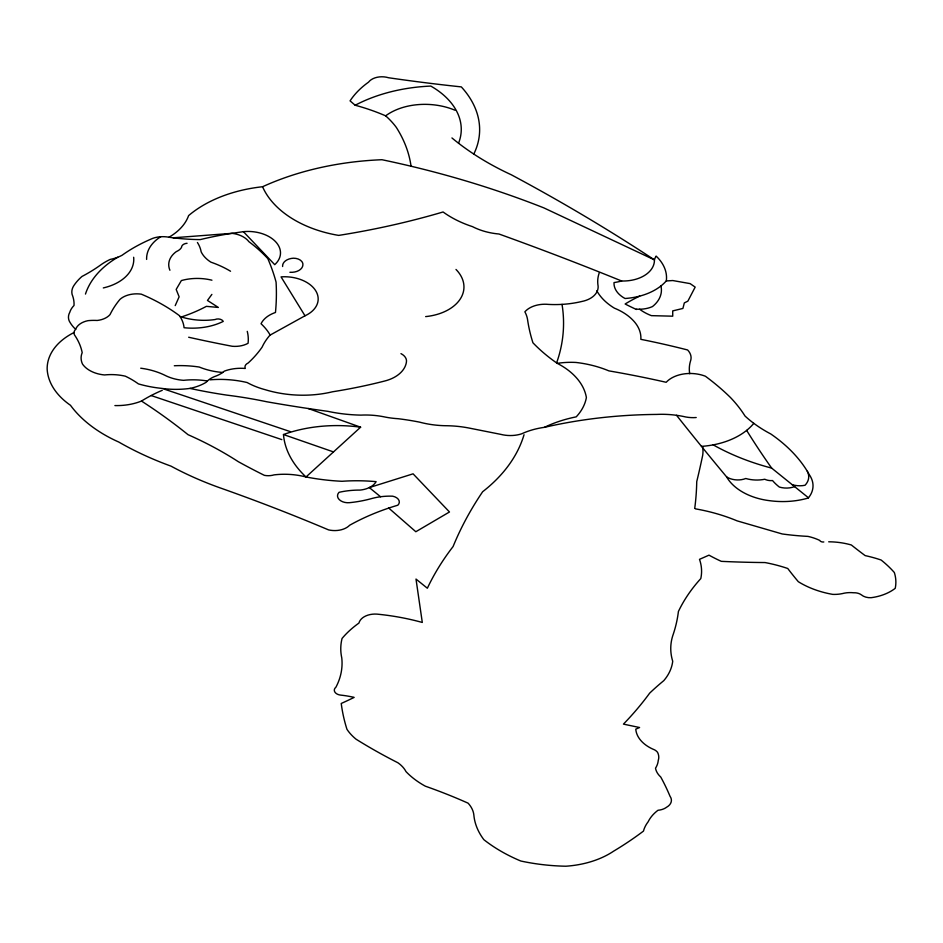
<?xml version="1.0" encoding="UTF-8"?>
<svg xmlns="http://www.w3.org/2000/svg" width="943" height="943" viewBox="0 0 943 943"><rect width="100%" height="100%" fill="white"/><g stroke="black" fill="none" stroke-linecap="round" stroke-linejoin="round"><path stroke-width="1.41" d="M175.209 305.615L179.135 296.809L176.176 289.43L181.362 280.566A41.256 27.17 2.8 0 1 211.939 280.201M211.88 294.393L207.472 300.452L218.34 307.442L206.399 306.345A144.043 94.878 2.8 0 1 181.41 316.966M308.243 408.519L360.615 427.191L306.015 476.969A58.042 38.227 2.8 0 0 274.048 474.883A14.051 9.253 2.8 0 1 264.394 475.355A620.588 408.767 2.8 0 1 238.32 461.693A327.692 215.841 2.8 0 0 188.046 434.688A582.715 383.825 2.8 0 0 141.485 401.058A48.906 32.215 2.8 0 1 114.905 405.573M269.969 335.178L305.002 315.787A32.333 21.3 2.8 0 0 315.728 290.774A32.333 21.3 2.8 0 0 281.049 276.877L305.002 315.787M243.4 231.672L274.731 264.665A31.213 20.557 2.8 0 0 275.533 241.632A31.213 20.557 2.8 0 0 243.4 231.672L231.943 233.334A277.655 182.895 2.8 0 0 200.281 239.593A153.697 101.243 2.8 0 1 168.938 237.235A21.701 14.298 2.8 0 0 153.037 238.249A162.703 107.172 2.8 0 0 121.989 255.317A36.966 24.353 2.8 0 1 110.178 259.431A66.906 44.062 2.8 0 0 99.84 265.561A170.176 112.087 2.8 0 1 81.994 276.44A70.937 46.726 2.8 0 0 73.589 286.024A24.459 16.114 2.8 0 0 72.104 294.44A55.154 36.329 2.8 0 1 74.014 305.485A31.26 20.593 2.8 0 0 69.758 312.357A21.677 14.286 2.8 0 0 69.11 320.738A48.034 31.638 2.8 0 0 75.64 329.331A9.819 6.46 2.8 0 0 74.509 334.942A91.424 60.222 2.8 0 1 82.194 352.658A30.565 20.133 2.8 0 0 82.501 364.057A26.946 17.752 2.8 0 0 104.532 374.949A42.14 27.76 2.8 0 1 125.313 376.174A77.562 51.087 2.8 0 1 138.409 383.895A89.738 59.114 2.8 0 0 161.43 388.351A69.735 45.936 2.8 0 0 189.991 388.41A372.78 245.545 2.8 0 0 226.98 395.141A328.683 216.501 2.8 0 1 266.657 401.742A1104.76 727.69 2.8 0 0 327.822 411.337A117.451 77.361 2.8 0 0 360.921 415.12A62.356 41.068 2.8 0 1 383.506 416.723A65.326 43.036 2.8 0 0 398.052 418.704A192.124 126.551 2.8 0 1 419.6 422.146A73.578 48.47 2.8 0 0 447.265 425.741A83.703 55.142 2.8 0 1 470.015 428.24L500.816 434.369A26.121 17.198 2.8 0 0 521.679 433.815A64.183 42.27 2.8 0 1 544.441 427.332A110.814 72.988 2.8 0 1 576.208 416.853A74.155 48.847 2.8 0 0 586.381 397.557A72.8 47.952 2.8 0 0 557.254 363.35A188.482 124.146 2.8 0 1 532.936 342.792A307.984 202.863 2.8 0 1 527.514 319.312A49.437 32.557 2.8 0 0 524.874 311.827A24.164 15.913 2.8 0 1 548.602 304.412A80.662 53.138 2.8 0 0 581.89 301.465A24.082 15.866 2.8 0 0 597.886 284.574A58.136 38.298 2.8 0 1 599.241 272.869M173.123 237.801L231.943 233.334A22.102 14.558 2.8 0 1 248.917 241.703A171.85 113.195 2.8 0 1 267.8 258.594A342.191 225.401 2.8 0 1 276.075 282.122A452.251 297.894 2.8 0 1 275.462 312.475A30.966 20.392 2.8 0 0 261.046 323.744A72.375 47.68 2.8 0 1 270.134 334.989A87.723 57.782 2.8 0 0 262.154 347.059A149.312 98.355 2.8 0 1 248.127 363.031A7.568 4.986 2.8 0 0 245.286 368.454A34.808 22.927 2.8 0 0 224.351 371.129A29.681 19.555 2.8 0 1 214.379 376.622A26.416 17.398 2.8 0 0 206.14 382.304A45.276 29.822 2.8 0 1 189.991 388.41M666.218 280.967L672.76 280.543L690.135 283.619L695.168 287.108L687.86 301.159L684.323 302.903L682.921 308.444L672.713 310.895L672.736 316.188L651.377 315.646A44.686 29.433 2.8 0 1 639.625 309.233M163.964 389.023L290.515 431.694M151.139 395.541L281.827 439.615M74.002 332.549A71.68 47.209 2.8 0 0 47.15 368.925A80.379 52.938 2.8 0 0 70.477 405.29A133.328 87.817 2.8 0 0 118.794 442.055A281.592 185.476 2.8 0 0 171.001 466.137A290.986 191.665 2.8 0 0 222.324 488.663A1512.596 996.327 2.8 0 1 328.577 529.895A18.495 12.176 2.8 0 0 349.653 525.251A214.25 141.132 2.8 0 1 397.852 505.2A8.852 5.823 2.8 0 0 392.642 496.183A48.73 32.097 2.8 0 0 370.776 498.8A96.068 63.275 2.8 0 1 349.393 502.69A10.09 6.648 2.8 0 1 339.232 499.59A10.09 6.648 2.8 0 1 339.079 492.305A64.383 42.411 2.8 0 1 359.967 490.089A21.477 14.145 2.8 0 0 376.139 481.661A138.527 91.247 2.8 0 0 342.026 481.284A166.475 109.659 2.8 0 1 306.015 476.969A118.806 78.257 2.8 0 1 283.466 434.534L333.492 451.921M713.203 444.86A196.132 129.191 2.8 0 0 771.645 468.093L808.457 497.786M380.571 496.749L369.314 487.578L413.081 473.834L449.481 511.978L415.828 531.734L388.74 508.077M454.939 110.201A54.541 35.928 2.8 0 0 385.64 115.836A168.832 111.203 2.8 0 0 355.169 105.239L350.065 100.877A106.158 69.923 2.8 0 1 368.524 82.171A15.642 10.302 2.8 0 1 388.575 77.75A1271.694 837.655 2.8 0 0 461.316 86.897A121.435 79.99 2.8 0 1 473.787 154.074M562.028 304.377A267.246 176.035 2.8 0 1 556.606 362.902M283.466 434.534A115.199 75.876 2.8 0 1 360.615 427.191M141.485 401.058A148.039 97.518 2.8 0 1 162.279 390.308M289.902 272.279A12.188 8.027 2.8 0 0 302.903 264.971A8.982 5.917 2.8 0 0 293.344 258.205A12.377 8.157 2.8 0 0 282.605 266.504M146.625 259.419A47.362 31.202 2.8 0 1 160.77 236.728M85.471 294.075A108.975 71.774 2.8 0 1 117.722 257.262M207.413 380.996A58.631 38.628 2.8 0 0 183.543 380.335A35.787 23.575 2.8 0 1 164.589 375.125A57.617 37.956 2.8 0 0 140.719 368.206M222.701 372.461A54.529 35.917 2.8 0 1 199.291 367.051A82.984 54.659 2.8 0 0 174.302 365.754M247.255 331.358A73.33 48.305 2.8 0 1 248.068 343.287A21.005 13.839 2.8 0 1 232.214 346.27A976.465 643.185 2.8 0 1 188.671 337.24M133.658 257.262A47.763 31.461 2.8 0 1 103.306 287.933M187.068 243.282A6.636 4.373 2.8 0 0 181.492 247.443A14.11 9.3 2.8 0 1 176.341 251.592A30.541 20.121 2.8 0 0 169.917 270.264M197.429 242.504A49.519 32.616 2.8 0 1 201.142 251.793A35.28 23.233 2.8 0 0 210.914 262.166A88.135 58.053 2.8 0 1 230.54 271.242M180.019 316.518A52.407 34.526 2.8 0 0 214.98 319.559A5.399 3.56 2.8 0 1 223.279 321.386A52.926 34.867 2.8 0 1 184.074 327.728A50.285 33.123 2.8 0 0 179.476 315.705A169.186 111.439 2.8 0 0 141.32 294.169A21.665 14.275 2.8 0 0 119.973 299.367A136.535 89.939 2.8 0 0 110.025 314.597A19.202 12.648 2.8 0 1 97.2 320.467A39.889 26.274 2.8 0 0 87.982 320.667A19.119 12.589 2.8 0 0 75.64 329.331M168.938 237.235A65.597 43.213 2.8 0 0 188.612 215.593A124.134 81.77 2.8 0 1 262.567 186.738A243.577 160.44 2.8 0 1 381.962 159.721A728.196 479.657 2.8 0 1 543.911 207.908L654.43 259.867A31.095 20.487 2.8 0 1 656.116 256.083A55.389 36.482 2.8 0 1 666.324 280.849A56.828 37.425 2.8 0 1 625.068 298.507A28.314 18.648 2.8 0 1 614.034 282.582A52.56 34.62 2.8 0 0 621.649 281.002A32.864 21.642 2.8 0 0 654.43 259.867A1732.692 1141.301 2.8 0 0 511.259 174.761A265.914 175.15 2.8 0 1 451.945 137.949M639.672 296.126A171.331 112.854 2.8 0 0 625.126 303.988A228.913 150.774 2.8 0 0 636.442 309.493M636.36 309.127A24.424 16.09 2.8 0 0 652.462 306.581A40.443 26.64 2.8 0 0 660.937 285.965M621.649 281.002A2546.442 1677.314 2.8 0 0 498.965 234.005A52.419 34.526 2.8 0 1 472.526 226.65A93.817 61.802 2.8 0 1 443.08 211.975A617.924 407.022 2.8 0 1 338.69 235.396A100.913 66.47 2.8 0 1 262.567 186.738M355.169 105.239A140.884 92.803 2.8 0 1 430.798 86.072A83.29 54.859 2.8 0 1 458.534 143.218M385.64 115.836A102.103 67.248 2.8 0 1 396.319 127.399A191.641 126.232 2.8 0 1 411.042 166.216M557.254 363.35A61.967 40.82 2.8 0 1 575.961 362.454A86.685 57.099 2.8 0 1 608.872 370.87A761.296 501.464 2.8 0 1 666.194 382.292A29.28 19.284 2.8 0 1 705.399 376.233A278.81 183.649 2.8 0 1 730.483 397.533A174.219 114.763 2.8 0 1 745.005 416.016A125.289 82.524 2.8 0 0 770.749 433.945A167.335 110.225 2.8 0 1 809.247 474.612A39.335 25.909 2.8 0 1 808.281 498.01A64.442 42.447 2.8 0 1 769.747 500.698A54.14 35.669 2.8 0 1 726.629 476.922A4762.115 3136.76 2.8 0 1 676.532 415.297M455.999 269.45A47.386 31.213 2.8 0 1 425.647 316.6M400.964 353.625A13.532 8.911 2.8 0 1 406.445 361.864A35.905 23.646 2.8 0 1 384.65 381.031A421.957 277.937 2.8 0 1 332.514 391.781A88.206 58.101 2.8 0 1 265.254 389.718A64.737 42.635 2.8 0 1 247.101 382.528A78.481 51.7 2.8 0 0 210.136 379.829M544.441 427.332A362.195 238.567 2.8 0 1 656.67 414.425A71.774 47.28 2.8 0 1 683.451 416.476A26.416 17.398 2.8 0 0 696.205 417.525M807.326 471.3A25.001 16.467 2.8 0 1 805.027 485.268A17.799 11.717 2.8 0 1 792.214 484.69M794.619 486.623A16.726 11.021 2.8 0 1 779.354 487.059A58.478 38.522 2.8 0 1 772.541 480.553A10.279 6.766 2.8 0 1 764.773 479.256A27.17 17.905 2.8 0 1 745.772 478.502A15.654 10.314 2.8 0 1 726.629 476.922M771.645 468.093A1215.833 800.855 2.8 0 1 746.644 430.385M753.799 423.336A71.067 46.808 2.8 0 1 701.486 446.381M596.813 290.774A62.627 41.256 2.8 0 0 614.4 308.161A54.164 35.681 2.8 0 1 633.613 320.915A48.27 31.791 2.8 0 1 640.851 339.339A611.347 402.685 2.8 0 1 687.612 349.971A21.371 14.074 2.8 0 1 690.665 360.544A62.273 41.02 2.8 0 0 689.71 373.734M702.618 446.569A67.342 44.356 2.8 0 1 702.724 455.104A1891.976 1246.222 2.8 0 1 696.736 481.637A542.579 357.397 2.8 0 1 694.72 508.454M695.462 508.855A142.169 93.652 2.8 0 1 737.143 520.878L782.218 533.962A199.244 131.242 2.8 0 0 807.962 536.39A41.586 27.394 2.8 0 1 819.703 540.398A3.418 2.251 2.8 0 0 823.817 541.966M828.697 541.801A56.45 37.19 2.8 0 1 851.34 544.983A582.114 383.436 2.8 0 0 865.155 555.604A103.07 67.884 2.8 0 1 881.116 560.024A130.217 85.778 2.8 0 1 894.329 572.507A69.582 45.842 2.8 0 1 895.225 588.326A44.993 29.634 2.8 0 1 873.76 597.296A10.621 6.99 2.8 0 1 861.372 594.844A9.194 6.059 2.8 0 0 853.639 592.77A21.713 14.31 2.8 0 0 842.288 593.619A27.406 18.058 2.8 0 1 832.752 594.385A76.029 50.073 2.8 0 1 798.32 581.701A512.78 337.759 2.8 0 1 787.747 568.488A119.195 78.517 2.8 0 0 765.079 562.558A738.569 486.482 2.8 0 1 721.301 561.344A159.52 105.074 2.8 0 1 708.995 555.156L699.506 559.34A79.259 52.207 2.8 0 1 700.79 578.589A242.516 159.744 2.8 0 0 678.406 611.5A256.543 168.986 2.8 0 1 673.184 634.45A95.608 62.981 2.8 0 0 672.713 661.232A73.483 48.399 2.8 0 1 663.813 680.622A351.385 231.448 2.8 0 0 649.644 693.164A470.392 309.846 2.8 0 1 623.441 724.118L639.578 727.513L635.782 729.163A37.402 24.636 2.8 0 0 654.548 749.85A10.868 7.155 2.8 0 1 657.589 752.396A22.927 15.1 2.8 0 1 658.249 760.459A36.765 24.223 2.8 0 1 655.515 768.203A26.982 17.776 2.8 0 0 660.748 777.02A375.503 247.337 2.8 0 1 669.99 796.198A14.251 9.383 2.8 0 1 666.713 807.161A14.734 9.701 2.8 0 1 657.99 810.273A52.219 34.396 2.8 0 0 648.147 821.789A51.417 33.865 2.8 0 0 643.468 831.089A388.881 256.154 2.8 0 1 613.622 851.164A81.723 53.834 2.8 0 1 565.883 866.216A156.597 103.152 2.8 0 1 520.807 861.018A149.913 98.744 2.8 0 1 483.865 839.683A93.581 61.637 2.8 0 1 473.869 815.129A38.793 25.555 2.8 0 0 468.105 803.177A444.059 292.495 2.8 0 0 425.352 786.191A87.251 57.476 2.8 0 1 405.997 771.61A34.643 22.821 2.8 0 0 397.899 762.757A502.572 331.04 2.8 0 1 356.053 739.194A62.002 40.844 2.8 0 1 346.953 729.304A318.616 209.865 2.8 0 1 341.236 703.466A374.866 246.925 2.8 0 0 354.144 697.396A72.175 47.539 2.8 0 0 340.906 695.132A7.226 4.762 2.8 0 1 334.895 692.103A7.226 4.762 2.8 0 1 335.873 687.282A112.5 74.108 2.8 0 0 341.767 657.884A96.151 63.334 2.8 0 1 342.061 638.446A125.242 82.501 2.8 0 1 358.929 623.075A17.186 11.328 2.8 0 1 376.905 614.117A182.176 119.997 2.8 0 1 422.299 622.451L416.004 579.073L427.356 588.232A422.641 278.385 2.8 0 1 453.088 546.539A584.165 384.791 2.8 0 1 482.651 491.727A198.961 131.053 2.8 0 0 524.037 434.723"/></g></svg>
